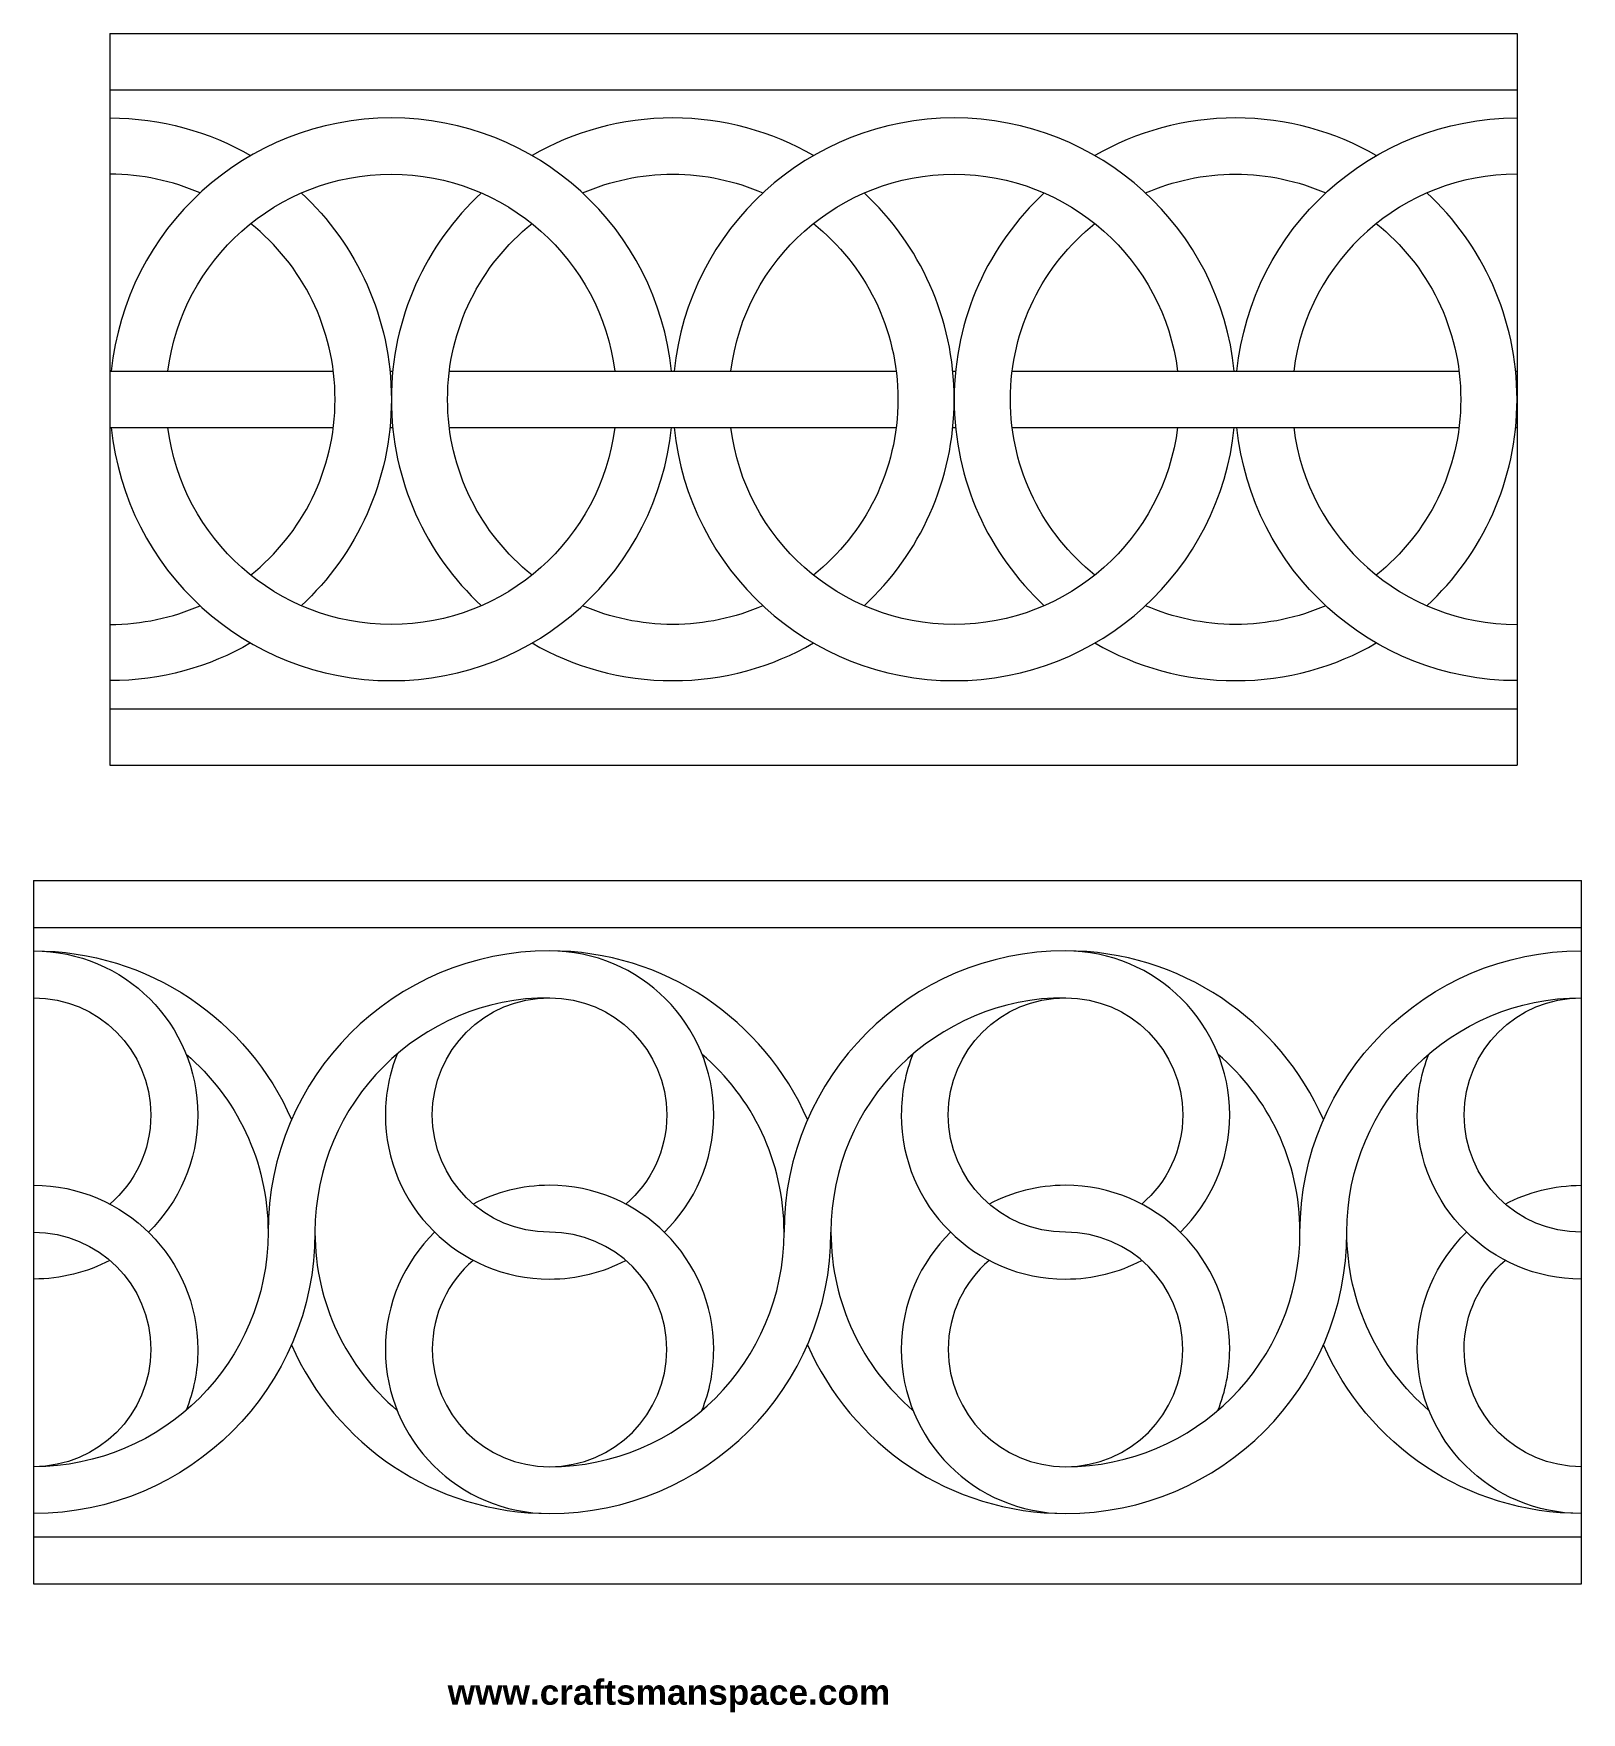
# Model space of a CAD drawing. Header units: millimetres. Extents: x -92 to 92, y 1 to 201.
import ezdxf

# ---------------------------------------------------------------- set-up
doc = ezdxf.new("R2010")
doc.units = ezdxf.units.MM
doc.header["$MEASUREMENT"] = 0
doc.layers.add('Layer 1', color=7, linetype='Continuous')

msp = doc.modelspace()

# ---------------------------------------------------------------- linework, layer by layer
at = {"layer": 'Layer 1', "lineweight": 20}
for points in [[(-83.02, 200.83), (-83.02, 200.83), (84.31, 200.83), (84.31, 200.83)], [(-83.02, 200.83), (-83.02, 200.83), (-83.02, 113.82), (-83.02, 113.82)], [(84.31, 200.83), (84.31, 200.83), (84.31, 113.82), (84.31, 113.82)], [(-83.02, 194.14), (-83.02, 194.14), (84.31, 194.14), (84.31, 194.14)], [(-83.02, 190.79), (-76.92, 190.79), (-71.2, 189.16), (-66.28, 186.31)], [(51.01, 160.67), (52.69, 177.58), (66.96, 190.79), (84.31, 190.79)], [(-72.3, 181.87), (-75.58, 183.3), (-79.21, 184.1), (-83.02, 184.1)], [(84.31, 184.1), (70.66, 184.1), (59.39, 173.88), (57.75, 160.67)], [(-83.02, 160.67), (-83.02, 160.67), (-56.45, 160.67), (-56.45, 160.67)], [(-49.72, 160.67), (-49.72, 160.67), (-49.38, 160.67), (-49.38, 160.67)], [(-42.65, 160.67), (-42.65, 160.67), (10.48, 160.67), (10.48, 160.67)], [(17.22, 160.67), (17.22, 160.67), (17.55, 160.67), (17.55, 160.67)], [(24.28, 160.67), (24.28, 160.67), (77.41, 160.67), (77.41, 160.67)], [(84.15, 160.67), (84.15, 160.67), (84.31, 160.67), (84.31, 160.67)], [(-83.02, 153.98), (-83.02, 153.98), (-56.45, 153.98), (-56.45, 153.98)], [(-49.72, 153.98), (-49.72, 153.98), (-49.38, 153.98), (-49.38, 153.98)], [(-42.65, 153.98), (-42.65, 153.98), (10.48, 153.98), (10.48, 153.98)], [(17.22, 153.98), (17.22, 153.98), (17.55, 153.98), (17.55, 153.98)], [(24.28, 153.98), (24.28, 153.98), (77.41, 153.98), (77.41, 153.98)], [(84.31, 123.86), (66.96, 123.86), (52.69, 137.07), (51.01, 153.98)], [(57.75, 153.98), (59.39, 140.77), (70.66, 130.55), (84.31, 130.55)], [(84.15, 153.98), (84.15, 153.98), (84.31, 153.98), (84.31, 153.98)], [(-83.02, 130.55), (-79.21, 130.55), (-75.58, 131.35), (-72.3, 132.78)], [(-66.28, 128.34), (-71.2, 125.49), (-76.92, 123.86), (-83.02, 123.86)], [(-83.02, 120.51), (-83.02, 120.51), (84.31, 120.51), (84.31, 120.51)], [(-83.02, 113.82), (-83.02, 113.82), (84.31, 113.82), (84.31, 113.82)], [(-92.09, 100.09), (-92.09, 100.09), (-92.09, 16.42), (-92.09, 16.42)], [(-92.09, 100.09), (-92.09, 100.09), (91.97, 100.09), (91.97, 100.09)], [(91.97, 16.42), (91.97, 16.42), (91.97, 100.09), (91.97, 100.09)], [(-92.09, 94.51), (-92.09, 94.51), (91.97, 94.51), (91.97, 94.51)], [(-92.09, 91.72), (-78.37, 91.72), (-66.58, 83.46), (-61.42, 71.65)], [(58.5, 58.25), (58.5, 76.74), (73.48, 91.72), (91.97, 91.72)], [(82.9, 61.6), (85.61, 63.03), (88.69, 63.83), (91.97, 63.83)], [(-58.63, 58.25), (-58.63, 39.77), (-73.61, 24.79), (-92.09, 24.79)], [(-83.03, 54.9), (-85.74, 53.48), (-88.82, 52.68), (-92.09, 52.68)], [(91.97, 24.79), (78.25, 24.79), (66.46, 33.04), (61.29, 44.86)], [(-92.09, 22), (-92.09, 22), (91.97, 22), (91.97, 22)], [(-92.09, 16.42), (-92.09, 16.42), (91.97, 16.42), (91.97, 16.42)]]:
    msp.add_open_spline(points, degree=3, dxfattribs=at)
for points, knots in [([(-16.25, 160.67), (-17.93, 177.58), (-32.2, 190.79), (-49.55, 190.79), (-49.55, 190.79), (-66.9, 190.79), (-81.17, 177.58), (-82.85, 160.67)], [0, 0, 0, 0, 0.333333, 0.333333, 0.333333, 0.333333, 1, 1, 1, 1]), ([(0.65, 186.31), (-4.27, 189.16), (-9.99, 190.79), (-16.08, 190.79), (-16.08, 190.79), (-22.18, 190.79), (-27.89, 189.16), (-32.82, 186.31)], [0, 0, 0, 0, 0.333333, 0.333333, 0.333333, 0.333333, 1, 1, 1, 1]), ([(50.68, 160.67), (49, 177.58), (34.73, 190.79), (17.38, 190.79), (17.38, 190.79), (0.03, 190.79), (-14.24, 177.58), (-15.92, 160.67)], [0, 0, 0, 0, 0.333333, 0.333333, 0.333333, 0.333333, 1, 1, 1, 1]), ([(67.58, 186.31), (62.66, 189.16), (56.94, 190.79), (50.85, 190.79), (50.85, 190.79), (44.75, 190.79), (39.04, 189.16), (34.11, 186.31)], [0, 0, 0, 0, 0.333333, 0.333333, 0.333333, 0.333333, 1, 1, 1, 1]), ([(-76.12, 160.67), (-74.47, 173.88), (-63.2, 184.1), (-49.55, 184.1), (-49.55, 184.1), (-35.9, 184.1), (-24.63, 173.88), (-22.98, 160.67)], [0, 0, 0, 0, 0.333333, 0.333333, 0.333333, 0.333333, 1, 1, 1, 1]), ([(-26.8, 181.87), (-23.52, 183.3), (-19.89, 184.1), (-16.08, 184.1), (-16.08, 184.1), (-12.27, 184.1), (-8.65, 183.3), (-5.37, 181.87)], [0, 0, 0, 0, 0.333333, 0.333333, 0.333333, 0.333333, 1, 1, 1, 1]), ([(-9.18, 160.67), (-7.54, 173.88), (3.73, 184.1), (17.38, 184.1), (17.38, 184.1), (31.03, 184.1), (42.3, 173.88), (43.95, 160.67)], [0, 0, 0, 0, 0.333333, 0.333333, 0.333333, 0.333333, 1, 1, 1, 1]), ([(40.13, 181.87), (43.41, 183.3), (47.04, 184.1), (50.85, 184.1), (50.85, 184.1), (54.66, 184.1), (58.28, 183.3), (61.56, 181.87)], [0, 0, 0, 0, 0.333333, 0.333333, 0.333333, 0.333333, 1, 1, 1, 1]), ([(-60.26, 181.87), (-53.67, 175.76), (-49.55, 167.02), (-49.55, 157.32), (-49.55, 157.32), (-49.55, 147.63), (-53.67, 138.89), (-60.26, 132.78)], [0, 0, 0, 0, 0.333333, 0.333333, 0.333333, 0.333333, 1, 1, 1, 1]), ([(-38.84, 181.87), (-45.43, 175.76), (-49.55, 167.02), (-49.55, 157.32), (-49.55, 157.32), (-49.55, 147.63), (-45.43, 138.89), (-38.84, 132.78)], [0, 0, 0, 0, 0.333333, 0.333333, 0.333333, 0.333333, 1, 1, 1, 1]), ([(6.67, 132.78), (13.26, 138.89), (17.38, 147.63), (17.38, 157.32), (17.38, 157.32), (17.38, 167.02), (13.26, 175.76), (6.67, 181.87)], [0, 0, 0, 0, 0.333333, 0.333333, 0.333333, 0.333333, 1, 1, 1, 1]), ([(28.1, 181.87), (21.51, 175.76), (17.38, 167.02), (17.38, 157.32), (17.38, 157.32), (17.38, 147.63), (21.51, 138.89), (28.1, 132.78)], [0, 0, 0, 0, 0.333333, 0.333333, 0.333333, 0.333333, 1, 1, 1, 1]), ([(73.6, 132.78), (80.19, 138.89), (84.31, 147.63), (84.31, 157.32), (84.31, 157.32), (84.31, 167.02), (80.19, 175.76), (73.6, 181.87)], [0, 0, 0, 0, 0.333333, 0.333333, 0.333333, 0.333333, 1, 1, 1, 1]), ([(-66.28, 136.42), (-60.16, 141.33), (-56.24, 148.87), (-56.24, 157.32), (-56.24, 157.32), (-56.24, 165.78), (-60.16, 173.32), (-66.28, 178.23)], [0, 0, 0, 0, 0.333333, 0.333333, 0.333333, 0.333333, 1, 1, 1, 1]), ([(-32.82, 136.42), (-38.94, 141.33), (-42.86, 148.87), (-42.86, 157.32), (-42.86, 157.32), (-42.86, 165.78), (-38.94, 173.32), (-32.82, 178.23)], [0, 0, 0, 0, 0.333333, 0.333333, 0.333333, 0.333333, 1, 1, 1, 1]), ([(0.65, 178.23), (6.77, 173.32), (10.69, 165.78), (10.69, 157.32), (10.69, 157.32), (10.69, 148.87), (6.77, 141.33), (0.65, 136.42)], [0, 0, 0, 0, 0.333333, 0.333333, 0.333333, 0.333333, 1, 1, 1, 1]), ([(34.11, 136.42), (27.99, 141.33), (24.07, 148.87), (24.07, 157.32), (24.07, 157.32), (24.07, 165.78), (27.99, 173.32), (34.11, 178.23)], [0, 0, 0, 0, 0.333333, 0.333333, 0.333333, 0.333333, 1, 1, 1, 1]), ([(67.58, 178.23), (73.7, 173.32), (77.62, 165.78), (77.62, 157.32), (77.62, 157.32), (77.62, 148.87), (73.7, 141.33), (67.58, 136.42)], [0, 0, 0, 0, 0.333333, 0.333333, 0.333333, 0.333333, 1, 1, 1, 1]), ([(-82.85, 153.98), (-81.17, 137.07), (-66.9, 123.86), (-49.55, 123.86), (-49.55, 123.86), (-32.2, 123.86), (-17.93, 137.07), (-16.25, 153.98)], [0, 0, 0, 0, 0.333333, 0.333333, 0.333333, 0.333333, 1, 1, 1, 1]), ([(-22.98, 153.98), (-24.63, 140.77), (-35.9, 130.55), (-49.55, 130.55), (-49.55, 130.55), (-63.2, 130.55), (-74.47, 140.77), (-76.12, 153.98)], [0, 0, 0, 0, 0.333333, 0.333333, 0.333333, 0.333333, 1, 1, 1, 1]), ([(-15.92, 153.98), (-14.24, 137.07), (0.03, 123.86), (17.38, 123.86), (17.38, 123.86), (34.73, 123.86), (49, 137.07), (50.68, 153.98)], [0, 0, 0, 0, 0.333333, 0.333333, 0.333333, 0.333333, 1, 1, 1, 1]), ([(43.95, 153.98), (42.3, 140.77), (31.03, 130.55), (17.38, 130.55), (17.38, 130.55), (3.73, 130.55), (-7.54, 140.77), (-9.18, 153.98)], [0, 0, 0, 0, 0.333333, 0.333333, 0.333333, 0.333333, 1, 1, 1, 1]), ([(-5.37, 132.78), (-8.65, 131.35), (-12.27, 130.55), (-16.08, 130.55), (-16.08, 130.55), (-19.89, 130.55), (-23.52, 131.35), (-26.8, 132.78)], [0, 0, 0, 0, 0.333333, 0.333333, 0.333333, 0.333333, 1, 1, 1, 1]), ([(61.56, 132.78), (58.28, 131.35), (54.66, 130.55), (50.85, 130.55), (50.85, 130.55), (47.04, 130.55), (43.41, 131.35), (40.13, 132.78)], [0, 0, 0, 0, 0.333333, 0.333333, 0.333333, 0.333333, 1, 1, 1, 1]), ([(-32.82, 128.34), (-27.89, 125.49), (-22.18, 123.86), (-16.08, 123.86), (-16.08, 123.86), (-9.99, 123.86), (-4.27, 125.49), (0.65, 128.34)], [0, 0, 0, 0, 0.333333, 0.333333, 0.333333, 0.333333, 1, 1, 1, 1]), ([(34.11, 128.34), (39.04, 125.49), (44.75, 123.86), (50.85, 123.86), (50.85, 123.86), (56.94, 123.86), (62.66, 125.49), (67.58, 128.34)], [0, 0, 0, 0, 0.333333, 0.333333, 0.333333, 0.333333, 1, 1, 1, 1]), ([(-92.09, 91.72), (-81.31, 91.72), (-72.57, 82.98), (-72.57, 72.2), (-72.57, 72.2), (-72.57, 66.73), (-74.82, 61.8), (-78.43, 58.25)], [0, 0, 0, 0, 0.333333, 0.333333, 0.333333, 0.333333, 1, 1, 1, 1]), ([(-0.06, 71.65), (-5.23, 83.46), (-17.02, 91.72), (-30.74, 91.72), (-30.74, 91.72), (-49.22, 91.72), (-64.21, 76.74), (-64.21, 58.25)], [0, 0, 0, 0, 0.333333, 0.333333, 0.333333, 0.333333, 1, 1, 1, 1]), ([(-17.08, 58.25), (-13.46, 61.8), (-11.22, 66.73), (-11.22, 72.2), (-11.22, 72.2), (-11.22, 82.98), (-19.96, 91.72), (-30.74, 91.72)], [0, 0, 0, 0, 0.333333, 0.333333, 0.333333, 0.333333, 1, 1, 1, 1]), ([(61.29, 71.65), (56.12, 83.46), (44.33, 91.72), (30.61, 91.72), (30.61, 91.72), (12.13, 91.72), (-2.85, 76.74), (-2.85, 58.25)], [0, 0, 0, 0, 0.333333, 0.333333, 0.333333, 0.333333, 1, 1, 1, 1]), ([(44.28, 58.25), (47.89, 61.8), (50.14, 66.73), (50.14, 72.2), (50.14, 72.2), (50.14, 82.98), (41.4, 91.72), (30.61, 91.72)], [0, 0, 0, 0, 0.333333, 0.333333, 0.333333, 0.333333, 1, 1, 1, 1]), ([(-92.09, 86.14), (-84.39, 86.14), (-78.15, 79.9), (-78.15, 72.2), (-78.15, 72.2), (-78.15, 67.96), (-80.04, 64.16), (-83.03, 61.6)], [0, 0, 0, 0, 0.333333, 0.333333, 0.333333, 0.333333, 1, 1, 1, 1]), ([(-30.74, 86.14), (-46.14, 86.14), (-58.63, 73.66), (-58.63, 58.25), (-58.63, 58.25), (-58.63, 49.77), (-54.84, 42.18), (-48.87, 37.06)], [0, 0, 0, 0, 0.333333, 0.333333, 0.333333, 0.333333, 1, 1, 1, 1]), ([(-30.74, 58.25), (-38.44, 58.25), (-44.68, 64.5), (-44.68, 72.2), (-44.68, 72.2), (-44.68, 79.9), (-38.44, 86.14), (-30.74, 86.14), (-30.74, 86.14), (-23.04, 86.14), (-16.8, 79.9), (-16.8, 72.2), (-16.8, 72.2), (-16.8, 67.96), (-18.69, 64.16), (-21.67, 61.6)], [0, 0, 0, 0, 0.2, 0.2, 0.2, 0.2, 0.4, 0.4, 0.4, 0.4, 0.6, 0.6, 0.6, 0.6, 1, 1, 1, 1]), ([(30.61, 86.14), (15.21, 86.14), (2.73, 73.66), (2.73, 58.25), (2.73, 58.25), (2.73, 49.77), (6.51, 42.18), (12.48, 37.06)], [0, 0, 0, 0, 0.333333, 0.333333, 0.333333, 0.333333, 1, 1, 1, 1]), ([(30.61, 58.25), (22.91, 58.25), (16.67, 64.5), (16.67, 72.2), (16.67, 72.2), (16.67, 79.9), (22.91, 86.14), (30.61, 86.14), (30.61, 86.14), (38.31, 86.14), (44.56, 79.9), (44.56, 72.2), (44.56, 72.2), (44.56, 67.96), (42.67, 64.16), (39.68, 61.6)], [0, 0, 0, 0, 0.2, 0.2, 0.2, 0.2, 0.4, 0.4, 0.4, 0.4, 0.6, 0.6, 0.6, 0.6, 1, 1, 1, 1]), ([(73.83, 37.06), (67.86, 42.18), (64.08, 49.77), (64.08, 58.25), (64.08, 58.25), (64.08, 73.66), (76.57, 86.14), (91.97, 86.14)], [0, 0, 0, 0, 0.333333, 0.333333, 0.333333, 0.333333, 1, 1, 1, 1]), ([(91.97, 58.25), (84.27, 58.25), (78.02, 64.5), (78.02, 72.2), (78.02, 72.2), (78.02, 79.9), (84.27, 86.14), (91.97, 86.14)], [0, 0, 0, 0, 0.333333, 0.333333, 0.333333, 0.333333, 1, 1, 1, 1]), ([(-73.96, 79.44), (-67.99, 74.33), (-64.21, 66.73), (-64.21, 58.25), (-64.21, 58.25), (-64.21, 42.85), (-76.69, 30.36), (-92.09, 30.36)], [0, 0, 0, 0, 0.333333, 0.333333, 0.333333, 0.333333, 1, 1, 1, 1]), ([(-48.87, 79.44), (-49.77, 77.2), (-50.26, 74.76), (-50.26, 72.2), (-50.26, 72.2), (-50.26, 61.42), (-41.52, 52.68), (-30.74, 52.68), (-30.74, 52.68), (-27.47, 52.68), (-24.38, 53.48), (-21.67, 54.9)], [0, 0, 0, 0, 0.25, 0.25, 0.25, 0.25, 0.5, 0.5, 0.5, 0.5, 1, 1, 1, 1]), ([(-30.74, 30.36), (-15.34, 30.36), (-2.85, 42.85), (-2.85, 58.25), (-2.85, 58.25), (-2.85, 66.73), (-6.64, 74.33), (-12.61, 79.44)], [0, 0, 0, 0, 0.333333, 0.333333, 0.333333, 0.333333, 1, 1, 1, 1]), ([(12.48, 79.44), (11.58, 77.2), (11.09, 74.76), (11.09, 72.2), (11.09, 72.2), (11.09, 61.42), (19.83, 52.68), (30.61, 52.68), (30.61, 52.68), (33.89, 52.68), (36.97, 53.48), (39.68, 54.9)], [0, 0, 0, 0, 0.25, 0.25, 0.25, 0.25, 0.5, 0.5, 0.5, 0.5, 1, 1, 1, 1]), ([(30.61, 30.36), (46.02, 30.36), (58.5, 42.85), (58.5, 58.25), (58.5, 58.25), (58.5, 66.73), (54.72, 74.33), (48.75, 79.44)], [0, 0, 0, 0, 0.333333, 0.333333, 0.333333, 0.333333, 1, 1, 1, 1]), ([(91.97, 52.68), (81.19, 52.68), (72.45, 61.42), (72.45, 72.2), (72.45, 72.2), (72.45, 74.76), (72.94, 77.2), (73.83, 79.44)], [0, 0, 0, 0, 0.333333, 0.333333, 0.333333, 0.333333, 1, 1, 1, 1]), ([(-92.09, 63.83), (-81.31, 63.83), (-72.57, 55.09), (-72.57, 44.31), (-72.57, 44.31), (-72.57, 41.75), (-73.06, 39.3), (-73.96, 37.06)], [0, 0, 0, 0, 0.333333, 0.333333, 0.333333, 0.333333, 1, 1, 1, 1]), ([(-12.61, 37.06), (-11.71, 39.3), (-11.22, 41.75), (-11.22, 44.31), (-11.22, 44.31), (-11.22, 55.09), (-19.96, 63.83), (-30.74, 63.83), (-30.74, 63.83), (-34.01, 63.83), (-37.1, 63.03), (-39.81, 61.6)], [0, 0, 0, 0, 0.25, 0.25, 0.25, 0.25, 0.5, 0.5, 0.5, 0.5, 1, 1, 1, 1]), ([(48.75, 37.06), (49.64, 39.3), (50.14, 41.75), (50.14, 44.31), (50.14, 44.31), (50.14, 55.09), (41.4, 63.83), (30.61, 63.83), (30.61, 63.83), (27.34, 63.83), (24.26, 63.03), (21.55, 61.6)], [0, 0, 0, 0, 0.25, 0.25, 0.25, 0.25, 0.5, 0.5, 0.5, 0.5, 1, 1, 1, 1]), ([(-92.09, 58.25), (-84.39, 58.25), (-78.15, 52.01), (-78.15, 44.31), (-78.15, 44.31), (-78.15, 36.61), (-84.39, 30.36), (-92.09, 30.36)], [0, 0, 0, 0, 0.333333, 0.333333, 0.333333, 0.333333, 1, 1, 1, 1]), ([(-61.42, 44.86), (-56.25, 33.04), (-44.46, 24.79), (-30.74, 24.79), (-30.74, 24.79), (-12.26, 24.79), (2.73, 39.77), (2.73, 58.25)], [0, 0, 0, 0, 0.333333, 0.333333, 0.333333, 0.333333, 1, 1, 1, 1]), ([(-44.4, 58.25), (-48.02, 54.71), (-50.26, 49.77), (-50.26, 44.31), (-50.26, 44.31), (-50.26, 33.53), (-41.52, 24.79), (-30.74, 24.79)], [0, 0, 0, 0, 0.333333, 0.333333, 0.333333, 0.333333, 1, 1, 1, 1]), ([(-39.81, 54.9), (-42.79, 52.35), (-44.68, 48.55), (-44.68, 44.31), (-44.68, 44.31), (-44.68, 36.61), (-38.44, 30.36), (-30.74, 30.36), (-30.74, 30.36), (-23.04, 30.36), (-16.8, 36.61), (-16.8, 44.31), (-16.8, 44.31), (-16.8, 52.01), (-23.04, 58.25), (-30.74, 58.25)], [0, 0, 0, 0, 0.2, 0.2, 0.2, 0.2, 0.4, 0.4, 0.4, 0.4, 0.6, 0.6, 0.6, 0.6, 1, 1, 1, 1]), ([(-0.06, 44.86), (5.1, 33.04), (16.89, 24.79), (30.61, 24.79), (30.61, 24.79), (49.1, 24.79), (64.08, 39.77), (64.08, 58.25)], [0, 0, 0, 0, 0.333333, 0.333333, 0.333333, 0.333333, 1, 1, 1, 1]), ([(16.95, 58.25), (13.34, 54.71), (11.09, 49.77), (11.09, 44.31), (11.09, 44.31), (11.09, 33.53), (19.83, 24.79), (30.61, 24.79)], [0, 0, 0, 0, 0.333333, 0.333333, 0.333333, 0.333333, 1, 1, 1, 1]), ([(21.55, 54.9), (18.56, 52.35), (16.67, 48.55), (16.67, 44.31), (16.67, 44.31), (16.67, 36.61), (22.91, 30.36), (30.61, 30.36), (30.61, 30.36), (38.31, 30.36), (44.56, 36.61), (44.56, 44.31), (44.56, 44.31), (44.56, 52.01), (38.31, 58.25), (30.61, 58.25)], [0, 0, 0, 0, 0.2, 0.2, 0.2, 0.2, 0.4, 0.4, 0.4, 0.4, 0.6, 0.6, 0.6, 0.6, 1, 1, 1, 1]), ([(91.97, 24.79), (81.19, 24.79), (72.45, 33.53), (72.45, 44.31), (72.45, 44.31), (72.45, 49.77), (74.69, 54.71), (78.31, 58.25)], [0, 0, 0, 0, 0.333333, 0.333333, 0.333333, 0.333333, 1, 1, 1, 1]), ([(91.97, 30.36), (84.27, 30.36), (78.02, 36.61), (78.02, 44.31), (78.02, 44.31), (78.02, 48.55), (79.92, 52.35), (82.9, 54.9)], [0, 0, 0, 0, 0.333333, 0.333333, 0.333333, 0.333333, 1, 1, 1, 1])]:
    msp.add_open_spline(points, degree=3, knots=knots, dxfattribs=at)

# ---------------------------------------------------------------- texts
at = {"insert": (-42.85, 5.04), "char_height": 3, "width": 100.1032, "attachment_point": 1}
msp.add_mtext('{\\fArial|b1|i0|c0|p34;www.craftsmanspace.com}', dxfattribs=at)

doc.saveas('drawing.dxf')
